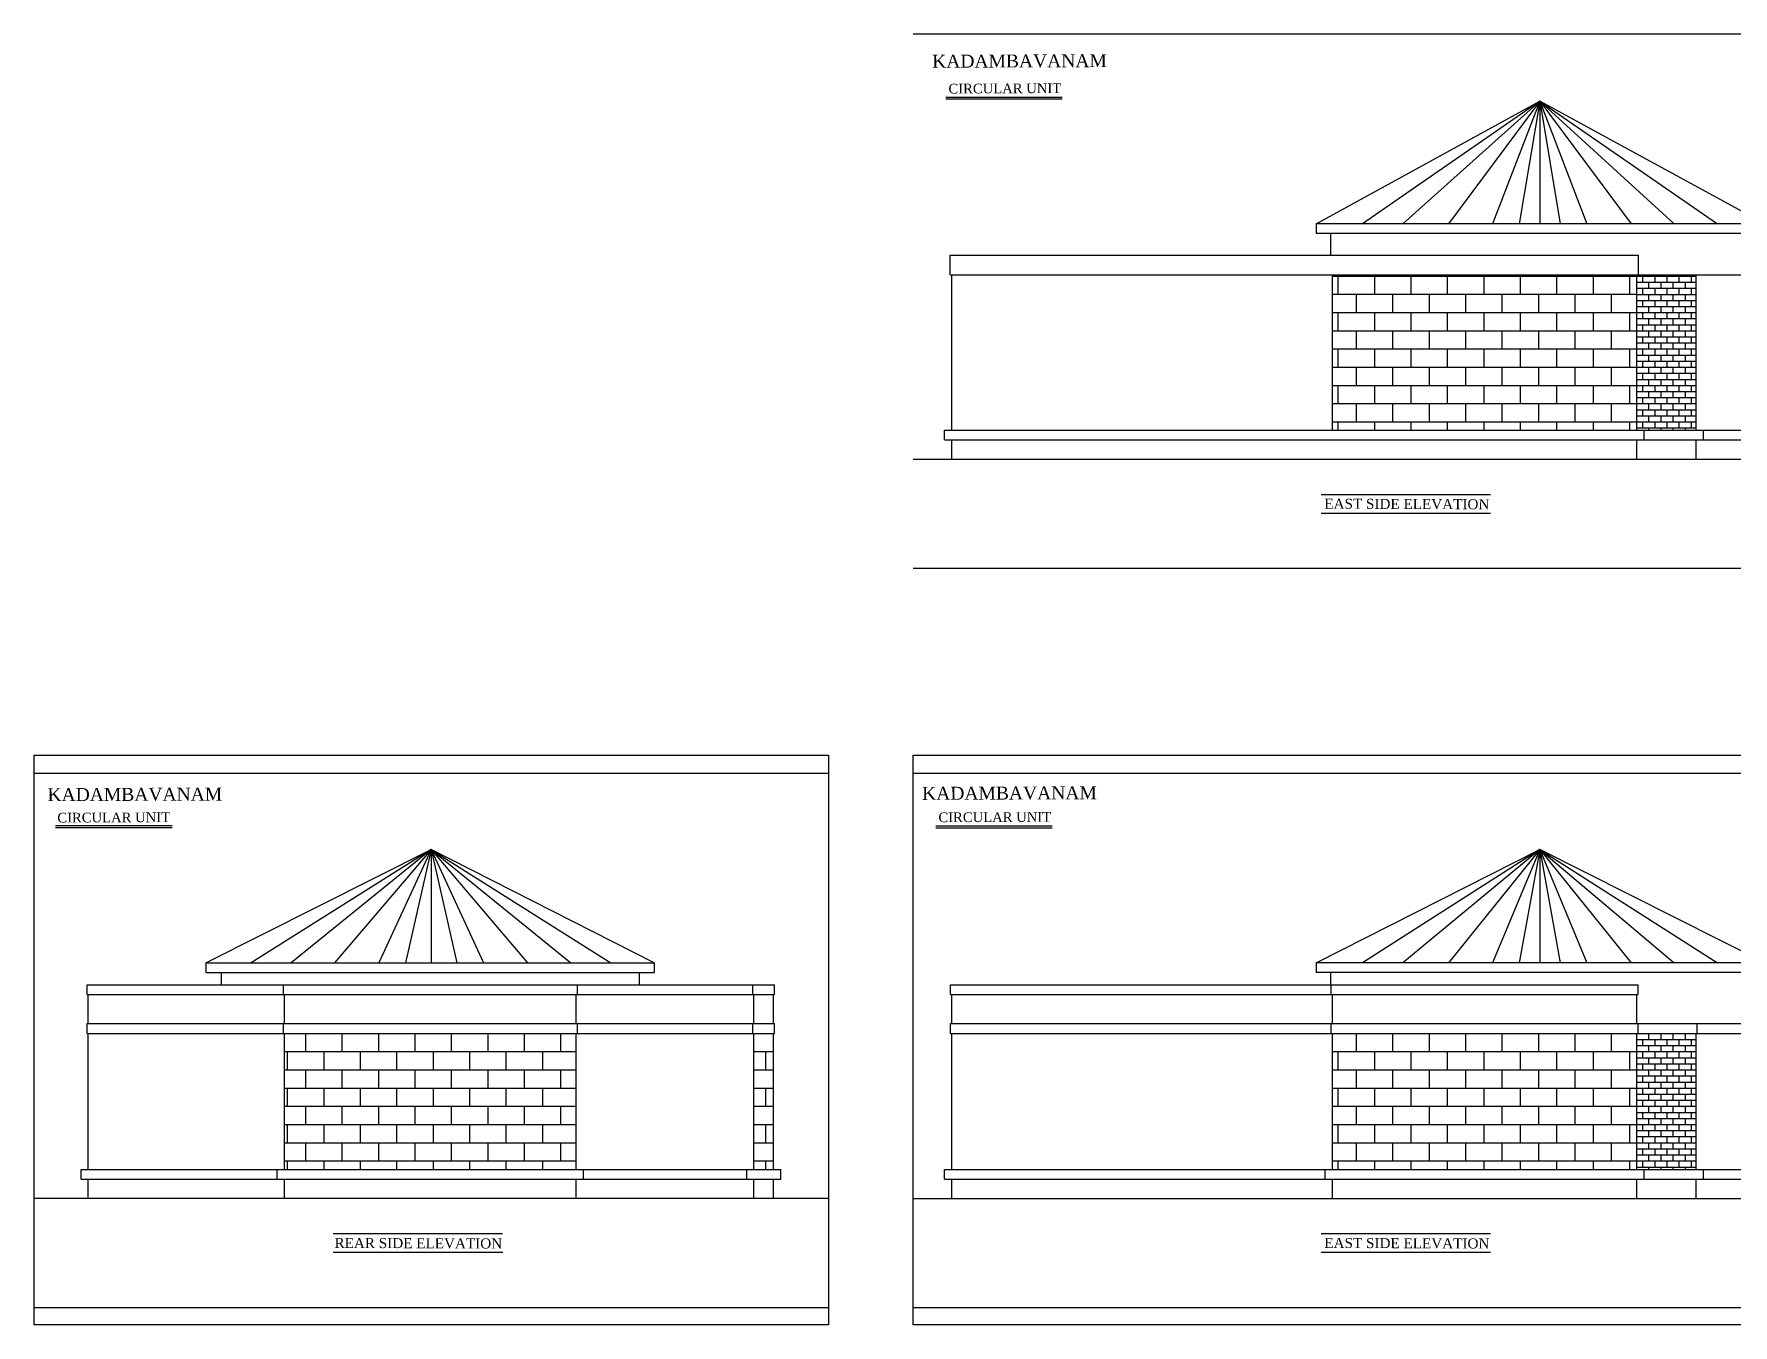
# Model space of a CAD drawing. Extents: x -87 to 3795, y -1857 to 1499.
# Drawn here: x 172 to 1221, y 701 to 1499 of the extents above; entities that cross this region are included whole.
import ezdxf

# ---------------------------------------------------------------- set-up
doc = ezdxf.new("R2010")
doc.units = 0
doc.header["$LTSCALE"] = 20
doc.header["$MEASUREMENT"] = 0
doc.layers.get('0').update_dxf_attribs({"linetype": 'CONTINUOUS'})
for name, color, linetype in [('border', 230, 'CONTINUOUS'), ('Stone', 8, 'CONTINUOUS'), ('TEXTS', 2, 'CONTINUOUS'), ('TILE', 22, 'CONTINUOUS'), ('wall', 13, 'CONTINUOUS')]:
    doc.layers.add(name, color=color, linetype=linetype)
doc.layers.add('correct', color=230, linetype='CONTINUOUS', plot=False)
doc.styles.add('STYLE1', font='times_2.ttf')

msp = doc.modelspace()

# ---------------------------------------------------------------- hatches: boundary and pattern name
at = {"layer": 'Stone', "lineweight": -2}
h = msp.add_hatch(dxfattribs=at)
h.set_pattern_fill('BRICK', color=8, scale=45, style=0)
h.set_pattern_definition([(180, (99077.554, 73675.266), (0, 11.25), []), (90, (99077.554, 73675.266), (22.5, 1e-15), [11.25, -11.25]), (90, (99066.304, 73675.266), (22.5, 1e-15), [-11.25, 11.25])])
h.paths.add_polyline_path([(974, 1349.9), (1161.9, 1349.9), (1161.9, 1253.9), (974, 1253.9)])
h = msp.add_hatch(dxfattribs=at)
h.set_pattern_fill('BRICK', color=8, scale=45, style=0)
h.set_pattern_definition([(180, (98428.823, 73218.856), (0, 11.25), []), (90, (98428.823, 73218.856), (22.5, 1e-15), [11.25, -11.25]), (90, (98417.573, 73218.856), (22.5, 1e-15), [-11.25, 11.25])])
h.paths.add_polyline_path([(507, 797.4), (507, 881.4), (327, 881.4), (327, 797.4)])
h = msp.add_hatch(dxfattribs=at)
h.set_pattern_fill('BRICK', color=8, scale=45, style=0)
h.set_pattern_definition([(0, (-97025.818, 73218.856), (0, 11.25), []), (90, (-97025.818, 73218.856), (-22.5, 1e-15), [11.25, -11.25]), (90, (-97014.568, 73218.856), (-22.5, 1e-15), [-11.25, 11.25])])
h.paths.add_polyline_path([(628.8, 881.4), (616.8, 881.4), (616.8, 797.4), (628.8, 797.4)])
h = msp.add_hatch(dxfattribs=at)
h.set_pattern_fill('BRICK', color=8, scale=45, style=0)
h.set_pattern_definition([(180, (99077.554, 73218.856), (0, 11.25), []), (90, (99077.554, 73218.856), (22.5, 1e-15), [11.25, -11.25]), (90, (99066.304, 73218.856), (22.5, 1e-15), [-11.25, 11.25])])
h.paths.add_polyline_path([(974, 881.4), (1161.9, 881.4), (1161.9, 797.4), (974, 797.4)])
at = {"layer": 'TILE'}
h = msp.add_hatch(dxfattribs=at)
h.set_pattern_fill('BRICK', color=256, scale=15, style=0)
h.set_pattern_definition([(0, (-93566.907, 73675.266), (0, 3.75), []), (90, (-93566.907, 73675.266), (-7.5, 5e-16), [3.75, -3.75]), (90, (-93563.157, 73675.266), (-7.5, 5e-16), [-3.75, 3.75])])
h.paths.add_polyline_path([(1198.5, 1349.9), (1161.9, 1349.9), (1161.9, 1253.9), (1198.5, 1253.9)])
h = msp.add_hatch(dxfattribs=at)
h.set_pattern_fill('BRICK', color=256, scale=15, style=0)
h.set_pattern_definition([(0, (-93566.907, 73218.856), (0, 3.75), []), (90, (-93566.907, 73218.856), (-7.5, 5e-16), [3.75, -3.75]), (90, (-93563.157, 73218.856), (-7.5, 5e-16), [-3.75, 3.75])])
h.paths.add_polyline_path([(1198.5, 881.4), (1161.9, 881.4), (1161.9, 797.4), (1198.5, 797.4)])

# ---------------------------------------------------------------- linework, layer by layer
at = {"color": 8}
for p, q in [((1101.9, 1457.1), (992.6, 1381.3)), ((1101.9, 1457.1), (1017.3, 1381.3)), ((1101.9, 1457.1), (1045.5, 1381.3)), ((1101.9, 1457.1), (1072.8, 1381.3)), ((1101.9, 1457.1), (1089.2, 1381.3)), ((1101.9, 1457.1), (1211.7, 1381.3)), ((1101.9, 1457.1), (1185, 1381.3)), ((1101.9, 1457.1), (1158.3, 1381.3)), ((1101.9, 1457.1), (1131, 1381.3)), ((1101.9, 1457.1), (1114.5, 1381.3)), ((1101.9, 1457.1), (1101.9, 1381.3)), ((417.4, 995), (306.4, 925)), ((417.4, 995), (331.1, 925)), ((417.4, 995), (357.9, 925)), ((417.4, 995), (385.2, 925)), ((417.4, 995), (401.6, 925)), ((417.4, 995), (417.4, 925)), ((417.4, 995), (528.5, 925)), ((417.4, 995), (503.8, 925)), ((417.4, 995), (477, 925)), ((417.4, 995), (449.7, 925)), ((417.4, 995), (433.3, 925)), ((1101.9, 995), (992.6, 925)), ((1101.9, 995), (1017.3, 925)), ((1101.9, 995), (1045.5, 925)), ((1101.9, 995), (1072.8, 925)), ((1101.9, 995), (1089.2, 925)), ((1101.9, 995), (1211.7, 925)), ((1101.9, 995), (1185, 925)), ((1101.9, 995), (1158.3, 925)), ((1101.9, 995), (1131, 925)), ((1101.9, 995), (1114.5, 925)), ((1101.9, 995), (1101.9, 925))]:
    msp.add_line(p, q, dxfattribs=at)
at = {"layer": 'border', "lineweight": -2}
for p, q in [((715, 1498.6), (1305.4, 1498.6)), ((715, 1168.6), (1305.4, 1168.6)), ((172.3, 1042.1), (662.7, 1042.1)), ((715, 1042.1), (1305.4, 1042.1)), ((172.3, 712.2), (662.7, 712.2)), ((715, 712.2), (1305.4, 712.2))]:
    msp.add_line(p, q, dxfattribs=at)
at = {"layer": 'correct', "color": 3}
for points in [[(172.3, 1053.1), (662.7, 1053.1), (662.7, 701.3), (172.3, 701.3)], [(715, 1053.1), (1305.4, 1053.1), (1305.4, 701.3), (715, 701.3)]]:
    msp.add_lwpolyline(points, close=True, dxfattribs=at)
at = {"layer": 'TEXTS', "color": 7}
for p, q in [((807.1, 1459.4), (735.3, 1459.4)), ((807.1, 1458.3), (735.3, 1458.3)), ((257.5, 1009.5), (185.6, 1009.5)), ((257.5, 1008.4), (185.6, 1008.4)), ((800.9, 1009.3), (729.1, 1009.3)), ((800.9, 1008.2), (729.1, 1008.2))]:
    msp.add_line(p, q, dxfattribs=at)
at = {"layer": 'TEXTS'}
for p, q in [((1071.5, 1213.9), (966.9, 1213.9)), ((1071.6, 1202.4), (966.9, 1202.4)), ((461.5, 757.5), (356.9, 757.5)), ((1071.5, 757.5), (966.9, 757.5)), ((461.7, 746), (356.9, 746)), ((1071.6, 746), (966.9, 746))]:
    msp.add_line(p, q, dxfattribs=at)
at = {"layer": 'wall'}
for p, q in [((963.9, 1381.3), (1101.9, 1457.1)), ((1240.9, 1381.3), (1101.9, 1457.1)), ((1240.9, 1381.3), (963.9, 1381.3)), ((963.9, 1381.3), (963.9, 1375.3)), ((1240.9, 1375.3), (963.9, 1375.3)), ((972.9, 1361.9), (972.9, 1375.3)), ((737.9, 1361.9), (1162.9, 1361.9)), ((737.9, 1349.9), (737.9, 1361.9)), ((1162.9, 1349.9), (1162.9, 1361.9)), ((737.9, 1349.9), (1199.5, 1349.9)), ((738.9, 1253.9), (738.9, 1349.9)), ((974, 1253.9), (974, 1349.9)), ((1161.9, 1253.9), (1161.9, 1349.9)), ((1198.5, 1253.9), (1198.5, 1349.9)), ((1198.5, 1349.9), (1231.9, 1349.9)), ((734.4, 1253.9), (1203, 1253.9)), ((734.4, 1247.9), (734.4, 1253.9)), ((1166.4, 1247.9), (1166.4, 1253.9)), ((1203, 1253.9), (1235.4, 1253.9)), ((1203, 1247.9), (1203, 1253.9)), ((734.4, 1247.9), (1203, 1247.9)), ((738.9, 1235.9), (738.9, 1247.9)), ((1161.9, 1235.9), (1161.9, 1247.9)), ((1198.5, 1235.9), (1198.5, 1247.9)), ((1203, 1247.9), (1235.4, 1247.9)), ((715, 1235.9), (1305.4, 1235.9)), ((278.4, 925), (417.4, 995)), ((555.1, 925), (417.4, 995)), ((963.9, 925), (1101.9, 995)), ((1240.9, 925), (1101.9, 995)), ((278.4, 925), (555.1, 925)), ((278.4, 925), (278.4, 919)), ((555.1, 925), (555.1, 919)), ((1240.9, 925), (963.9, 925)), ((963.9, 925), (963.9, 919)), ((278.4, 919), (555.1, 919)), ((288.1, 911.3), (288.1, 919)), ((546.1, 911.3), (546.1, 919)), ((1240.9, 919), (963.9, 919)), ((972.9, 911.3), (972.9, 919)), ((205, 905.3), (205, 911.3)), ((205, 911.3), (629.5, 911.3)), ((205, 905.3), (629.5, 905.3)), ((205.8, 887.4), (205.8, 905.3)), ((326.3, 905.3), (326.3, 911.3)), ((327, 887.4), (327, 905.3)), ((507, 887.4), (507, 905.3)), ((507.8, 905.3), (507.8, 911.3)), ((616, 905.3), (616, 911.3)), ((616.8, 887.4), (616.8, 905.3)), ((628.8, 887.4), (628.8, 905.3)), ((629.5, 905.3), (629.5, 911.3)), ((738.1, 905.3), (738.1, 911.3)), ((738.1, 911.3), (1162.6, 911.3)), ((738.1, 905.3), (1162.6, 905.3)), ((738.9, 887.4), (738.9, 905.3)), ((973.2, 905.3), (973.2, 911.3)), ((974, 887.4), (974, 905.3)), ((1161.9, 887.4), (1161.9, 905.3)), ((1162.6, 905.3), (1162.6, 911.3)), ((205, 881.4), (205, 887.4)), ((205, 887.4), (629.5, 887.4)), ((205, 881.4), (629.5, 881.4)), ((205.8, 797.4), (205.8, 881.4)), ((326.3, 881.4), (326.3, 887.4)), ((327, 797.4), (327, 881.4)), ((507, 797.4), (507, 881.4)), ((507.8, 881.4), (507.8, 887.4)), ((616, 881.4), (616, 887.4)), ((616.8, 797.4), (616.8, 881.4)), ((628.8, 797.4), (628.8, 881.4)), ((629.5, 881.4), (629.5, 887.4)), ((738.1, 887.4), (1236.9, 887.4)), ((738.1, 881.4), (738.1, 887.4)), ((738.1, 881.4), (1236.9, 881.4)), ((738.9, 797.4), (738.9, 881.4)), ((973.2, 881.4), (973.2, 887.4)), ((974, 797.4), (974, 881.4)), ((1161.9, 797.4), (1161.9, 881.4)), ((1162.6, 881.4), (1162.6, 887.4)), ((1198.5, 797.4), (1198.5, 881.4)), ((1199.2, 881.4), (1199.2, 887.4)), ((201.3, 797.4), (633.3, 797.4)), ((201.3, 791.4), (201.3, 797.4)), ((322.5, 791.4), (322.5, 797.4)), ((511.5, 791.4), (511.5, 797.4)), ((612.3, 791.4), (612.3, 797.4)), ((633.3, 791.4), (633.3, 797.4)), ((734.4, 797.4), (1203, 797.4)), ((734.4, 791.4), (734.4, 797.4)), ((969.5, 791.4), (969.5, 797.4)), ((1166.4, 791.4), (1166.4, 797.4)), ((1203, 797.4), (1235.4, 797.4)), ((1203, 791.4), (1203, 797.4)), ((201.3, 791.4), (633.3, 791.4)), ((205.8, 779.4), (205.8, 791.4)), ((327, 779.4), (327, 791.4)), ((507, 779.4), (507, 791.4)), ((616.8, 779.4), (616.8, 791.4)), ((628.8, 779.4), (628.8, 791.4)), ((734.4, 791.4), (1203, 791.4)), ((738.9, 779.4), (738.9, 791.4)), ((974, 779.4), (974, 791.4)), ((1161.9, 779.4), (1161.9, 791.4)), ((1198.5, 779.4), (1198.5, 791.4)), ((1203, 791.4), (1235.4, 791.4)), ((662.7, 779.4), (172.3, 779.4)), ((715, 779.4), (1305.4, 779.4))]:
    msp.add_line(p, q, dxfattribs=at)

# ---------------------------------------------------------------- texts
at = {"layer": 'TEXTS', "style": 'STYLE1'}
for s, height, rotation, p in [('KADAMBAVANAM', 7.984, 0.2084, (726.8, 1477.7)), ('EAST SIDE ELEVATION', 6.199, 359.7916, (968.9, 1205.4)), ('KADAMBAVANAM', 7.984, 0.2084, (180.6, 1024.8)), ('KADAMBAVANAM', 7.984, 0.2084, (720.6, 1025.6)), ('REAR SIDE ELEVATION', 6.199, 359.7916, (357.8, 748.9)), ('EAST SIDE ELEVATION', 6.199, 359.7916, (968.9, 748.9))]:
    msp.add_text(s, height=height, rotation=rotation, dxfattribs=at).set_placement(p)
at = {"layer": 'TEXTS', "color": 7, "style": 'STYLE1'}
for p in [(736.9, 1461.8), (186.7, 1011.6), (730.7, 1011.8)]:
    msp.add_text('CIRCULAR UNIT', height=5.988, rotation=0.2084, dxfattribs=at).set_placement(p)

doc.saveas('drawing.dxf')
